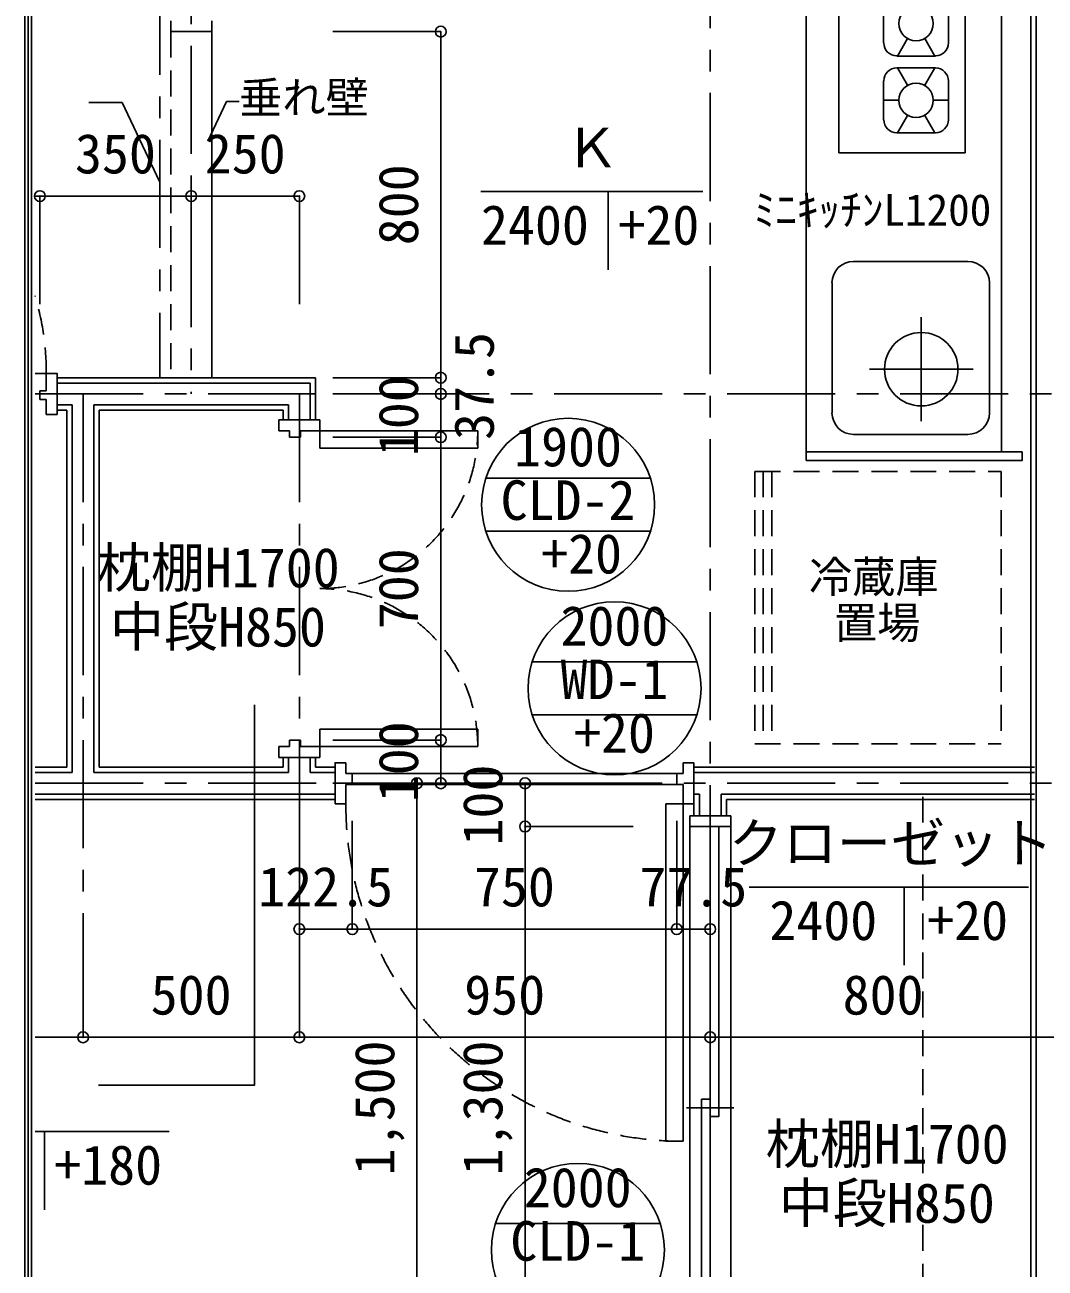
# Model space of a CAD drawing. Units: millimetres, scale not verified. Extents: x -9990 to 10135, y -7026 to 7050.
# Drawn here: x -9990 to -7631, y 1620 to 4494 of the extents above; entities that cross this region are included whole.
import ezdxf
from ezdxf.enums import TextEntityAlignment as Align

# ---------------------------------------------------------------- set-up
doc = ezdxf.new("R2010")
doc.units = ezdxf.units.MM
doc.header["$LTSCALE"] = 50
doc.header["$PDMODE"] = 32
doc.header["$PDSIZE"] = 25
doc.linetypes.add('CHAIN1', pattern=[8, 5, -1, 1, -1])
doc.linetypes.add('DASHED1', pattern=[1.8, 1.2, -0.6])
for name, color, linetype in [('1-0', 4, 'Continuous'), ('1-1', 6, 'Continuous'), ('1-2', 7, 'Continuous'), ('1-3', 2, 'Continuous'), ('1-4', 4, 'Continuous'), ('1-6', 6, 'Continuous'), ('1-7', 6, 'Continuous'), ('F-0', 2, 'Continuous')]:
    doc.layers.add(name, color=color, linetype=linetype)
doc.styles.add('ＭＳ ゴシック', font='')
doc.styles.get('ＭＳ ゴシック').set_extended_font_data('MS Gothic')

msp = doc.modelspace()

# ---------------------------------------------------------------- linework, layer by layer
at = {"layer": '1-0', "color": 2, "linetype": 'DASHED1'}
msp.add_line((-7914.24, 2709.68), (-7914.24, 1278.18), dxfattribs=at)
at = {"layer": '1-0', "color": 6}
for p, q in [((-8315.9, 2500.8), (-7669.65, 2500.8)), ((-7957.39, 2500.8), (-7957.39, 2320.47)), ((-9966.72, 1935.4), (-9656.87, 1935.4)), ((-9944.6, 1935.4), (-9944.6, 1755.07))]:
    msp.add_line(p, q, dxfattribs=at)
msp.add_lwpolyline([(-9459.58, 2922.08), (-9459.58, 2042.72), (-9819.8, 2042.72)], dxfattribs=at)
at = {"layer": '1-1', "linetype": 'CHAIN1'}
for p, q in [((-8405.74, 6336.35), (-8405.74, 947.22)), ((-9605.74, 5645.39), (-9605.74, 3640.68)), ((-9966.72, 3640.68), (-3953.17, 3640.68)), ((-9855.74, 3640.68), (-9855.74, 2403.57)), ((-9355.74, 3640.68), (-9355.74, 2518.16)), ((-9966.72, 2740.68), (-838.92, 2740.68))]:
    msp.add_line(p, q, dxfattribs=at)
at = {"layer": '1-1', "color": 4}
for p, q in [((-9278.64, 4478.18), (-9028.64, 4478.18)), ((-9028.64, 4478.18), (-9028.64, 3678.18)), ((-9278.64, 2740.68), (-9028.64, 2740.68))]:
    msp.add_line(p, q, dxfattribs=at)
at = {"layer": '1-1'}
for p, q in [((-8935.72, 4108.27), (-8422.82, 4108.27)), ((-8641.57, 4108.27), (-8641.57, 3927.94))]:
    msp.add_line(p, q, dxfattribs=at)
at = {"layer": '1-1', "color": 4}
for points in [[(-9278.64, 3678.18), (-9028.64, 3678.18), (-9028.64, 3640.68)], [(-9278.64, 3640.68), (-9028.64, 3640.68), (-9028.64, 3540.68)], [(-9278.64, 3540.68), (-9028.64, 3540.68), (-9028.64, 2840.68)], [(-9278.64, 2840.68), (-9028.64, 2840.68), (-9028.64, 2740.68)]]:
    msp.add_lwpolyline(points, dxfattribs=at)
for p in [(-9028.64, 4478.18), (-9028.64, 3678.18), (-9028.64, 3640.68), (-9028.64, 3540.68), (-9028.64, 2840.68), (-9028.64, 2740.68)]:
    msp.add_point(p, dxfattribs=at)
at = {"layer": '1-2', "color": 2, "linetype": 'CHAIN1'}
msp.add_line((-9678.24, 4628.18), (-9678.24, 3678.18), dxfattribs=at)
at = {"layer": '1-2', "color": 6}
for p, q in [((-9765.06, 4314.57), (-9842.69, 4314.57)), ((-9678.24, 4130.06), (-9765.06, 4314.57)), ((-9567.37, 4224.78), (-9523.96, 4317.04)), ((-9523.96, 4317.04), (-9495.03, 4317.04))]:
    msp.add_line(p, q, dxfattribs=at)
at = {"layer": '1-2', "color": 4}
for p, q in [((-9966.72, 4097.91), (-9955.74, 4097.91)), ((-9355.74, 3847.91), (-9355.74, 4097.91)), ((-9355.74, 2653.57), (-9355.74, 2403.57))]:
    msp.add_line(p, q, dxfattribs=at)
for points in [[(-9955.74, 3847.91), (-9955.74, 4097.91), (-9605.74, 4097.91)], [(-9605.74, 3847.91), (-9605.74, 4097.91), (-9355.74, 4097.91)]]:
    msp.add_lwpolyline(points, dxfattribs=at)
for p in [(-9955.74, 4097.91), (-9605.74, 4097.91), (-9355.74, 4097.91), (-9355.74, 2403.57)]:
    msp.add_point(p, dxfattribs=at)
at = {"layer": '1-3'}
for p, q in [((-7664.24, 5340.68), (-7664.24, 140.68)), ((-7651.74, 5340.68), (-7651.74, 140.68)), ((-9653.24, 4503.18), (-9653.24, 4478.18)), ((-9558.24, 4478.18), (-9558.24, 4503.18)), ((-9653.24, 4478.18), (-9558.24, 4478.18)), ((-9915.74, 3678.18), (-9318.24, 3678.18)), ((-9318.24, 3678.18), (-9318.24, 3580.68)), ((-9915.74, 3603.18), (-9893.24, 3603.18)), ((-9893.24, 2778.18), (-9893.24, 3603.18)), ((-9393.24, 3603.18), (-9393.24, 3580.68)), ((-9403.24, 3555.68), (-9403.24, 3580.68)), ((-9403.24, 3580.68), (-9308.24, 3580.68)), ((-9308.24, 3515.68), (-9308.24, 3580.68)), ((-9403.24, 3555.68), (-9378.24, 3555.68)), ((-9378.24, 3540.68), (-9378.24, 3555.68)), ((-9353.24, 3540.68), (-9378.24, 3540.68)), ((-9353.24, 3555.68), (-8943.24, 3555.68)), ((-9353.24, 3540.68), (-9353.24, 3555.68)), ((-8943.24, 3555.68), (-8943.24, 3515.68)), ((-9308.24, 3515.68), (-8943.24, 3515.68)), ((-8543.83, 3445.75), (-8924.57, 3445.75)), ((-8543.83, 3323.13), (-8924.57, 3323.13)), ((-8817.26, 3021.48), (-8436.51, 3021.48)), ((-8817.26, 2898.86), (-8436.51, 2898.86)), ((-9308.24, 2865.68), (-9308.24, 2800.68)), ((-9308.24, 2865.68), (-8943.24, 2865.68)), ((-8943.24, 2825.68), (-8943.24, 2865.68)), ((-9403.24, 2825.68), (-9403.24, 2800.68)), ((-9403.24, 2825.68), (-9378.24, 2825.68)), ((-9353.24, 2840.68), (-9378.24, 2840.68)), ((-9378.24, 2840.68), (-9378.24, 2825.68)), ((-9353.24, 2840.68), (-9353.24, 2825.68)), ((-9353.24, 2825.68), (-8943.24, 2825.68)), ((-9403.24, 2800.68), (-9308.24, 2800.68)), ((-9393.24, 2800.68), (-9393.24, 2778.18)), ((-9318.24, 2800.68), (-9318.24, 2778.18)), ((-9248.24, 2788.18), (-9248.24, 2763.19)), ((-8468.24, 2788.18), (-8443.24, 2788.18)), ((-8468.24, 2788.18), (-8468.24, 2763.19)), ((-8443.24, 2788.18), (-8443.24, 2665.68)), ((-9966.72, 2778.18), (-9893.24, 2778.18)), ((-9818.24, 2778.18), (-9393.24, 2778.18)), ((-9318.24, 2778.18), (-9273.24, 2778.18)), ((-9233.24, 2763.19), (-9248.24, 2763.19)), ((-9233.24, 2738.19), (-9233.24, 2763.19)), ((-8483.24, 2738.19), (-8483.24, 2763.19)), ((-8483.24, 2763.19), (-8468.24, 2763.19)), ((-8443.24, 2778.18), (-7655.74, 2778.18)), ((-9233.24, 2738.19), (-9248.24, 2738.19)), ((-9248.24, 2738.19), (-9248.24, 2693.19)), ((-8483.24, 2738.19), (-8468.24, 2738.19)), ((-8468.24, 2738.19), (-8468.24, 1913.19)), ((-9966.72, 2703.18), (-9273.24, 2703.18)), ((-8368.24, 2703.18), (-7655.74, 2703.18)), ((-8368.24, 2665.68), (-8368.24, 2703.18)), ((-9273.24, 2693.19), (-9248.24, 2693.19)), ((-8508.24, 2693.19), (-8443.24, 2693.19)), ((-8508.24, 2693.19), (-8508.24, 1913.19)), ((-8358.24, 2665.68), (-8453.24, 2665.68)), ((-8453.24, 2640.68), (-8453.24, 2665.68)), ((-8358.24, 2665.68), (-8358.24, 2640.68)), ((-8453.24, 2640.68), (-8358.24, 2640.68)), ((-8405.74, 1340.68), (-8405.74, 2640.68)), ((-8350.74, 1990.68), (-8460.74, 1990.68)), ((-8425.74, 1340.68), (-8425.74, 2010.68)), ((-8425.74, 2010.68), (-8405.74, 2010.68)), ((-8468.24, 1913.19), (-8508.24, 1913.19)), ((-8902.12, 1723.33), (-8521.37, 1723.33))]:
    msp.add_line(p, q, dxfattribs=at)
at = {"layer": '1-3', "color": 6, "linetype": 'DASHED1'}
msp.add_line((-9653.24, 4478.18), (-9653.24, 3678.18), dxfattribs=at)
at = {"layer": '1-3', "color": 6}
for p, q in [((-9558.24, 3678.18), (-9558.24, 4478.18)), ((-9233.24, 2763.19), (-8483.24, 2763.19)), ((-8483.24, 2738.19), (-9233.24, 2738.19)), ((-8453.24, 1340.68), (-8453.24, 2640.68)), ((-8358.24, 2640.68), (-8358.24, 1340.68))]:
    msp.add_line(p, q, dxfattribs=at)
at = {"layer": '1-3', "color": 3}
for p, q in [((-9915.74, 3665.68), (-9330.74, 3665.68)), ((-9330.74, 3665.68), (-9330.74, 3580.68)), ((-9915.74, 3615.68), (-9880.74, 3615.68)), ((-9880.74, 2765.68), (-9880.74, 3615.68)), ((-9830.74, 2765.68), (-9830.74, 3615.68)), ((-9830.74, 3615.68), (-9380.74, 3615.68)), ((-9380.74, 3615.68), (-9380.74, 3580.68)), ((-9380.74, 2800.68), (-9380.74, 2765.68)), ((-9330.74, 2800.68), (-9330.74, 2765.68)), ((-9966.72, 2765.68), (-9880.74, 2765.68)), ((-9830.74, 2765.68), (-9380.74, 2765.68)), ((-9330.74, 2765.68), (-9273.24, 2765.68)), ((-8443.24, 2765.68), (-7655.74, 2765.68)), ((-9966.72, 2715.68), (-9273.24, 2715.68)), ((-8443.24, 2715.68), (-8430.74, 2715.68)), ((-8430.74, 2665.68), (-8430.74, 2715.68)), ((-8380.74, 2715.68), (-7655.74, 2715.68)), ((-8380.74, 2665.68), (-8380.74, 2715.68))]:
    msp.add_line(p, q, dxfattribs=at)
at = {"layer": '1-3'}
for points in [[(-9818.24, 2778.18), (-9818.24, 3603.18), (-9393.24, 3603.18)], [(-9248.24, 2788.18), (-9273.24, 2788.18), (-9273.24, 2693.19)], [(-8405.74, 1970.68), (-8385.74, 1970.68), (-8385.74, 2640.68)]]:
    msp.add_lwpolyline(points, dxfattribs=at)
for centre in [(-8734.2, 3384.44), (-8626.89, 2960.17), (-8711.75, 1662.01)]:
    msp.add_circle(centre, 200, dxfattribs=at)
at = {"layer": '1-3', "linetype": 'DASHED1'}
for centre, radius, start, end in [((-9308.24, 3555.68), 365, 270, 359.99994), ((-9308.24, 2825.68), 365, 359.99994, 90), ((-8468.24, 2693.19), 780, 180, 269.99991)]:
    msp.add_arc(centre, radius, start, end, dxfattribs=at)
at = {"layer": '1-4', "color": 6}
msp.add_line((-9940.74, 3688.18), (-9966.72, 3688.18), dxfattribs=at)
at = {"layer": '1-4', "color": 2}
for p, q in [((-9940.74, 3648.18), (-9940.74, 3688.18)), ((-9955.74, 3648.18), (-9955.74, 3628.19)), ((-9955.74, 3648.18), (-9940.74, 3648.18)), ((-9955.74, 3628.19), (-9940.74, 3628.19)), ((-9940.74, 3593.18), (-9940.74, 3628.19))]:
    msp.add_line(p, q, dxfattribs=at)
msp.add_lwpolyline([(-9940.74, 3593.18), (-9915.74, 3593.18), (-9915.74, 3688.18), (-9940.74, 3688.18)], dxfattribs=at)
at = {"layer": '1-4', "color": 6, "linetype": 'DASHED1'}
msp.add_arc((-10570.74, 3688.18), 630, 0, 16.51172, dxfattribs=at)
at = {"layer": '1-6'}
for p, q in [((-8184.24, 3507.19), (-8184.24, 4667.19)), ((-7816.23, 4618.19), (-7816.23, 4198.19)), ((-8004.81, 4541.79), (-8004.81, 4452.15)), ((-7854.86, 4452.15), (-7854.86, 4541.79)), ((-7972.93, 4421.84), (-7949.57, 4462.25)), ((-7886.43, 4421.84), (-7909.78, 4462.25)), ((-7974.5, 4421.84), (-7884.86, 4421.84)), ((-7974.5, 4394.53), (-7884.86, 4394.53)), ((-7972.93, 4394.53), (-7949.57, 4354.13)), ((-7886.43, 4394.53), (-7909.78, 4354.13)), ((-8004.81, 4364.23), (-8004.81, 4274.58)), ((-7854.86, 4274.58), (-7854.86, 4364.23)), ((-8004.81, 4319.41), (-7969.77, 4319.41)), ((-7854.86, 4319.41), (-7889.59, 4319.41)), ((-7972.93, 4244.28), (-7949.57, 4284.68)), ((-7886.43, 4244.28), (-7909.78, 4284.68)), ((-7974.5, 4244.28), (-7884.86, 4244.28)), ((-8074.27, 3947.19), (-7809.99, 3947.19)), ((-8124.14, 3897.32), (-8124.14, 3597.07)), ((-7760.11, 3597.07), (-7760.11, 3897.32)), ((-7917.73, 3817.8), (-7917.73, 3577.89)), ((-8037.68, 3697.84), (-7797.78, 3697.84)), ((-8074.27, 3547.19), (-7809.99, 3547.19))]:
    msp.add_line(p, q, dxfattribs=at)
at = {"layer": '1-6', "color": 3}
for p, q in [((-7732.24, 3507.19), (-7732.24, 4667.19)), ((-8184.24, 3507.19), (-7684.24, 3507.19)), ((-8184.24, 3507.19), (-8184.24, 3487.19))]:
    msp.add_line(p, q, dxfattribs=at)
at = {"layer": '1-6', "color": 5, "linetype": 'DASHED1'}
for p, q in [((-8302.94, 3461.78), (-8302.94, 2831.77)), ((-8282.94, 3461.78), (-8282.94, 2831.77)), ((-8262.94, 3461.78), (-8262.94, 2831.77)), ((-8302.94, 2831.77), (-7732.94, 2831.77))]:
    msp.add_line(p, q, dxfattribs=at)
at = {"layer": '1-6'}
msp.add_lwpolyline([(-8108.23, 4618.19), (-8108.23, 4198.19), (-7816.23, 4198.19)], dxfattribs=at)
at = {"layer": '1-6', "color": 3}
msp.add_lwpolyline([(-8184.24, 3487.19), (-7684.24, 3487.19), (-7684.24, 3507.19)], dxfattribs=at)
at = {"layer": '1-6', "color": 5, "linetype": 'DASHED1'}
msp.add_lwpolyline([(-8302.94, 3461.78), (-7732.94, 3461.78), (-7732.94, 2831.77)], dxfattribs=at)
at = {"layer": '1-6'}
for centre, radius in [((-7929.68, 4496.97), 39.77), ((-7929.68, 4319.41), 39.77), ((-7917.73, 3697.84), 84.91)]:
    msp.add_circle(centre, radius, dxfattribs=at)
for centre, radius, start, end in [((-7974.5, 4452.15), 29.99, 180, 270), ((-7884.86, 4452.15), 29.99, 270, 0), ((-7974.5, 4364.23), 29.99, 90, 180), ((-7884.86, 4364.23), 29.99, 359.99002, 90), ((-7974.5, 4274.58), 29.99, 180, 270), ((-7884.86, 4274.58), 29.99, 270, 0), ((-8074.27, 3897.32), 49.88, 90, 180), ((-7809.99, 3897.32), 49.88, 0, 90), ((-8074.27, 3597.07), 49.88, 180, 270), ((-7809.99, 3597.07), 49.88, 270, 0)]:
    msp.add_arc(centre, radius, start, end, dxfattribs=at)
at = {"layer": '1-7', "color": 4}
for p, q in [((-8583.75, 2740.68), (-9083.75, 2740.68)), ((-9083.75, 2740.68), (-9083.75, -409.32)), ((-8833.75, 2740.68), (-8833.75, 1240.68)), ((-9355.74, 2653.57), (-9355.74, 2153.57)), ((-9233.24, 2653.57), (-9233.24, 2403.57)), ((-8483.24, 2653.57), (-8483.24, 2403.57)), ((-8405.74, 2653.57), (-8405.74, 2153.57)), ((-8583.75, 2640.68), (-8833.75, 2640.68)), ((-9855.74, 2403.57), (-9855.74, 2153.57)), ((-9355.74, 2403.57), (-8405.74, 2403.57)), ((-838.92, 2153.57), (-9966.72, 2153.57))]:
    msp.add_line(p, q, dxfattribs=at)
for p in [(-9083.75, 2740.68), (-8833.75, 2740.68), (-8833.75, 2640.68), (-9355.74, 2403.57), (-9233.24, 2403.57), (-8483.24, 2403.57), (-8405.74, 2403.57), (-9855.74, 2153.57), (-9355.74, 2153.57), (-8405.74, 2153.57)]:
    msp.add_point(p, dxfattribs=at)
at = {"layer": 'F-0'}
msp.add_line((-9982.89, -7018.58), (-9982.89, 7042.69), dxfattribs=at)
for points in [[(10134.9, -7026.08), (-9990.39, -7026.08), (-9990.39, 7050.19)], [(10119.9, -7011.08), (-9975.39, -7011.08), (-9975.39, 7035.19)]]:
    msp.add_lwpolyline(points, dxfattribs=at)

# ---------------------------------------------------------------- texts
at = {"layer": '1-0', "style": 'ＭＳ ゴシック'}
for s, p in [('枕棚H1700', (-9824.07, 3166.05)), ('中段H850', (-9793.67, 3029.3)), ('クローゼット', (-8362.77, 2529.5)), ('2400', (-8269.06, 2350.77)), ('+20', (-7903.99, 2350.77)), ('枕棚H1700', (-8277.48, 1834.08)), ('+180', (-9922.45, 1785.36)), ('中段H850', (-8247.08, 1697.34))]:
    msp.add_text(s, height=91.64, dxfattribs=at).set_placement(p, align=Align.BOTTOM_LEFT)
at = {"layer": '1-1', "color": 4, "style": 'ＭＳ ゴシック'}
for s, p in [('Ｋ', (-8741.77, 4136.98)), ('2400', (-8935.72, 3958.24)), ('+20', (-8618, 3958.24))]:
    msp.add_text(s, height=91.64, dxfattribs=at).set_placement(p, align=Align.BOTTOM_LEFT)
for s, p in [('800', (-9053.64, 3984.43)), ('37.5', (-8878.64, 3534.43)), ('100', (-9053.64, 3496.93)), ('700', (-9053.64, 3096.93)), ('100', (-9053.64, 2696.93))]:
    msp.add_text(s, height=91.64, rotation=90, dxfattribs=at).set_placement(p, align=Align.BOTTOM_LEFT)
at = {"layer": '1-2', "color": 4, "style": 'ＭＳ ゴシック'}
for s, height, p in [('垂れ壁', 73.31, (-9495.03, 4267.03)), ('350', 91.64, (-9874.49, 4122.91)), ('250', 91.64, (-9574.49, 4122.91)), ('ﾐﾆｷｯﾁﾝL1200', 73.31, (-8305.18, 4007.59))]:
    msp.add_text(s, height=height, dxfattribs=at).set_placement(p, align=Align.BOTTOM_LEFT)
at = {"layer": '1-3', "color": 4, "style": 'ＭＳ ゴシック'}
for s, p in [('1900', (-8859.2, 3445.75)), ('CLD-2', (-8890.45, 3321.94)), ('+20', (-8796.7, 3198.13)), ('2000', (-8751.89, 3031.48)), ('WD-1', (-8751.89, 2907.67)), ('+20', (-8720.64, 2783.86)), ('2000', (-8836.75, 1733.33)), ('CLD-1', (-8868, 1609.52))]:
    msp.add_text(s, height=91.64, dxfattribs=at).set_placement(p, align=Align.BOTTOM_LEFT)
at = {"layer": '1-6', "color": 4, "style": 'ＭＳ ゴシック'}
for s, p in [('冷蔵庫', (-8177.49, 3159.4)), ('置場', (-8119.78, 3053.24))]:
    msp.add_text(s, height=73.31, dxfattribs=at).set_placement(p, align=Align.BOTTOM_LEFT)
at = {"layer": '1-7', "color": 4, "style": 'ＭＳ ゴシック'}
for s, p in [('100', (-8858.75, 2596.93)), ('1,500', (-9108.75, 1834.43)), ('1,300', (-8858.75, 1834.43))]:
    msp.add_text(s, height=91.64, rotation=90, dxfattribs=at).set_placement(p, align=Align.BOTTOM_LEFT)
for s, p in [('122.5', (-9450.74, 2428.57)), ('750', (-8951.99, 2428.57)), ('77.5', (-8569.49, 2428.57)), ('500', (-9699.49, 2178.57)), ('950', (-8974.49, 2178.57)), ('800', (-8099.49, 2178.57))]:
    msp.add_text(s, height=91.64, dxfattribs=at).set_placement(p, align=Align.BOTTOM_LEFT)

doc.saveas('drawing.dxf')
